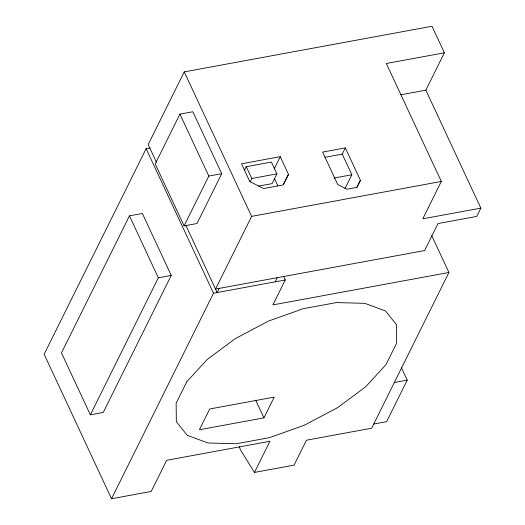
<?xml version="1.0" encoding="UTF-8"?>
<svg xmlns="http://www.w3.org/2000/svg" width="525" height="525" viewBox="0 0 525 525"><rect width="100%" height="100%" fill="white"/><g stroke="black" fill="none" stroke-linecap="round" stroke-linejoin="round"><path stroke-width="0.79" d="M150.157 147.958L146.127 148.7L44.146 354.244L111.53 498.75L151.213 491.439L166.661 460.3L269.902 441.289L254.454 472.428L240.227 449.433L239.387 446.381M184.236 71.879L251.619 216.385L215.565 289.052L424.627 250.55L438.021 223.558L476.733 216.431L480.854 208.123L425.847 90.162L444.386 52.789L432.009 26.25L184.236 71.879L148.181 144.546L156.476 162.33M129.458 215.86L61.478 352.892L90.353 414.822L103.261 412.447L171.242 275.415L142.367 213.485L129.458 215.86L158.34 277.791L90.353 414.822M179.931 114.128L155.21 163.958L184.091 225.888L196.993 223.512L221.714 173.683L192.839 111.753L179.931 114.128L208.812 176.059L184.091 225.888M244.519 170.192L246.251 166.707L271.412 162.074L276.911 173.867L272.075 183.625L258.707 186.086M250.018 181.985L251.751 178.5L246.251 166.707M274.155 168.952L280.252 156.673L241.533 163.8L249.788 181.493L263.589 188.56L282.949 184.997L288.501 174.366L280.252 156.673M111.53 498.75L213.504 293.206L146.127 148.7M219.181 288.382L217.12 292.537L185.85 225.323M283.487 184.478L288.501 174.366M275.192 281.846L277.252 277.692M344.932 188.705L351.848 174.766L342.221 154.12L345.312 147.893L322.599 152.073L337.726 184.518L346.927 189.223L356.738 187.418L360.439 180.331L345.312 147.893M283.539 276.301L285.259 279.989L272.895 304.907L448.921 272.488L431.727 235.62M356.856 187.556L360.439 180.331M263.937 417.861L274.24 397.097L209.711 408.982L199.415 429.745L263.937 417.861L255.688 400.168M444.386 52.789L386.315 63.486L441.322 181.447L422.783 218.82L480.854 208.123M448.921 272.488L371.667 428.203L306.429 440.219L294.072 465.137L254.454 472.428M401.349 367.546L407.229 380.152L386.63 421.68L373.728 424.056M400.844 94.769L425.847 90.162M208.812 176.059L221.714 173.683M324.988 157.297L342.221 154.12M251.751 178.5L276.911 173.867M333.834 178.08L351.848 174.766M251.619 216.385L441.322 181.447M158.34 277.791L171.242 275.415M213.504 293.206L285.259 279.989M394.327 382.528L407.229 380.152M274.418 178.441L277.85 185.817M186.762 381.793L176.151 403.187L176.328 421.641L187.281 435.35L207.939 442.975L236.276 443.763L269.522 437.64L304.415 425.204L337.549 407.676L365.682 386.774L386.046 364.534L396.664 343.14L396.487 324.68L385.527 310.971L364.875 303.352L336.538 302.564L303.293 308.68L268.393 321.116L235.259 338.645L207.132 359.553L186.762 381.793"/></g></svg>
